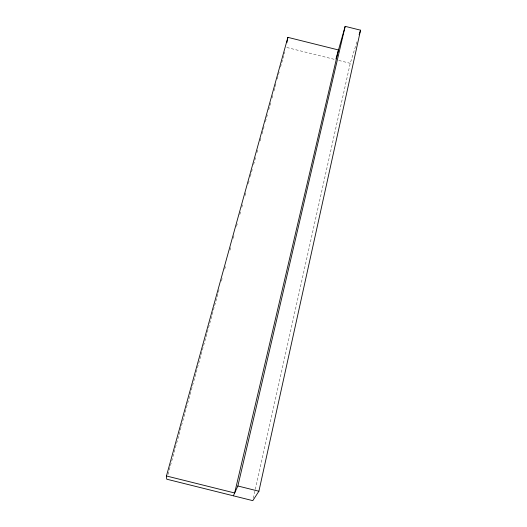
<?xml version="1.0" encoding="UTF-8"?>
<svg xmlns="http://www.w3.org/2000/svg" width="527" height="527" viewBox="0 0 527 527"><rect width="100%" height="100%" fill="white"/><g stroke="black" fill="none" stroke-linecap="round" stroke-linejoin="round"><path stroke-width="0.4" stroke-dasharray="2.63 1.98" d="M253.335 498.246L255.127 490.215M255.305 489.418L350.244 63.312L356.957 41.738M168.034 474.432L219.034 289.791M221.439 281.069L222.315 277.9M224.719 269.185L225.596 266.016M229.976 250.167L230.852 246.998M233.257 238.276L234.133 235.108M236.537 226.393L237.413 223.224M239.825 214.502L240.701 211.334M241.794 207.374L242.67 204.199M245.075 195.484L245.951 192.315M248.362 183.6L249.231 180.425M250.332 176.466L252.519 168.541M253.612 164.576L255.799 156.651M256.893 152.692L257.769 149.523M260.18 140.808L261.049 137.633M262.15 133.674L264.337 125.749M265.43 121.783L267.617 113.858M268.711 109.899L270.904 101.975M271.998 98.009L272.874 94.84M273.968 90.881L276.155 82.956M277.248 78.991L279.435 71.066M280.529 67.107L284.692 52.048M286.793 47.489L334.948 59.498M338.795 60.453L350.244 63.312"/><path stroke-width="0.79" d="M286.872 42.707L287.887 37.351L338.492 49.973L234.66 492.982L166.446 475.98L287.887 37.351M166.446 475.98L166.723 479.188L252.802 500.65L258.902 491.236L360.554 30.184L345.178 26.35L335.962 58.919M233.362 495.802L237.868 485.993L345.178 26.35M359.118 34.808L360.554 30.184M237.868 485.993L258.902 491.236"/></g></svg>
